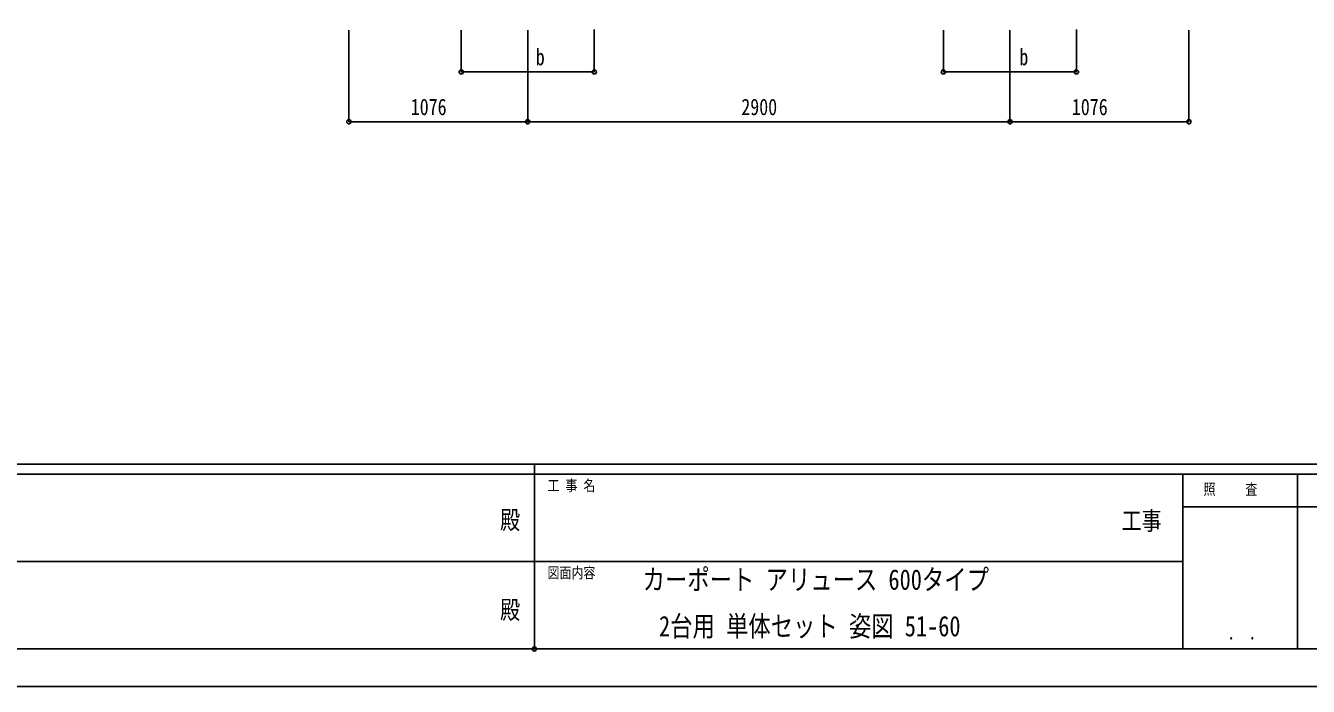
# Model space of a CAD drawing. Units: millimetres, scale not verified. Extents: x -12615 to 12615, y -8910 to 8910.
# Drawn here: x -3075 to 4640, y -8910 to -4937 of the extents above; entities that cross this region are included whole.
import ezdxf
from ezdxf.enums import TextEntityAlignment as Align

# ---------------------------------------------------------------- set-up
doc = ezdxf.new("R2010")
doc.units = ezdxf.units.MM
doc.header["$LTSCALE"] = 50
doc.header["$PDMODE"] = 32
doc.header["$PDSIZE"] = 25
for name, color, linetype in [('0-2_USER1', 3, 'Continuous'), ('0-7_YKK_D', 6, 'Continuous'), ('0-8_YKK_ZWAK', 7, 'Continuous')]:
    doc.layers.add(name, color=color, linetype=linetype)
doc.styles.add('ＭＳ ゴシック', font='')
doc.styles.get('ＭＳ ゴシック').set_extended_font_data('MS Gothic')

msp = doc.modelspace()

# ---------------------------------------------------------------- linework, layer by layer
at = {"layer": '0-7_YKK_D'}
for p, q in [((-1130.94, -4965), (-1130.94, -5516)), ((-454.94, -4965.05), (-454.94, -5216)), ((-54.94, -4965), (-54.94, -5516)), ((-54.94, -4965), (-54.94, -5516)), ((345.06, -4959.49), (345.06, -5216)), ((2445.06, -4965.05), (2445.06, -5216)), ((2845.06, -4965), (2845.06, -5516)), ((2845.06, -4965), (2845.06, -5516)), ((3245.06, -4959.49), (3245.06, -5216)), ((3921.06, -4965), (3921.06, -5516)), ((-454.94, -5215), (345.06, -5215)), ((2445.06, -5215), (3245.06, -5215)), ((-1130.94, -5515), (-54.94, -5515)), ((-54.94, -5515), (2845.06, -5515)), ((2845.06, -5515), (3921.06, -5515))]:
    msp.add_line(p, q, dxfattribs=at)
for centre in [(-454.94, -5215), (345.06, -5215), (2445.06, -5215), (3245.06, -5215), (-1130.94, -5515), (-54.94, -5515), (-54.94, -5515), (2845.06, -5515), (2845.06, -5515), (3921.06, -5515)]:
    msp.add_circle(centre, 12.75, dxfattribs=at)
at = {"layer": '0-8_YKK_ZWAK'}
for p, q in [((11685.06, -7575), (-11714.94, -7575)), ((-14.94, -7635), (-3914.94, -7635)), ((-14.94, -7575), (-14.94, -8685)), ((3885.06, -7635), (-14.94, -7635)), ((4575.06, -7635), (4575.06, -8685)), ((5955.06, -7830), (3885.06, -7830)), ((-3892.44, -8160), (-14.94, -8160)), ((-14.94, -8160), (3885.06, -8160)), ((-3914.94, -8685), (-14.94, -8685)), ((-14.94, -8685), (3885.06, -8685)), ((3885.06, -8685), (5955.06, -8685))]:
    msp.add_line(p, q, dxfattribs=at)
msp.add_lwpolyline([(-12615, -8910), (12615, -8910), (12615, 8910), (-12615, 8910)], close=True, dxfattribs=at)
msp.add_lwpolyline([(5955.06, -7635), (3885.06, -7635), (3885.06, -8685)], dxfattribs=at)
msp.add_point((-14.94, -8685), dxfattribs=at)

# ---------------------------------------------------------------- texts
at = {"layer": '0-2_USER1', "style": 'ＭＳ ゴシック', "width": 0.8}
for s, p in [('カーポート アリュース 600タイプ', (635.86, -8366.5)), ('2台用 単体セット 姿図 51-60', (734.42, -8646.5))]:
    msp.add_text(s, height=123.2, dxfattribs=at).set_placement(p, align=Align.BOTTOM_LEFT)
at = {"layer": '0-7_YKK_D', "style": 'ＭＳ ゴシック', "width": 0.8}
for s, p in [('b', (-6.65, -5205)), ('b', (2901.73, -5205)), ('1076', (-758.54, -5505)), ('2900', (1229.46, -5505)), ('1076', (3217.46, -5505))]:
    msp.add_text(s, height=98.97, dxfattribs=at).set_placement(p, align=Align.BOTTOM_LEFT)
at = {"layer": '0-8_YKK_ZWAK', "style": 'ＭＳ ゴシック', "width": 0.8}
for s, height, p in [('工 事 名', 65.98, (63.81, -7755)), ('照     査', 65.98, (4009.26, -7777.5)), ('殿', 110, (-221, -7997.5)), ('工事', 110, (3517, -8002.39)), ('図面内容', 65.98, (63.81, -8280)), ('殿', 110, (-221, -8537.5)), ('． ．', 77.75, (4155, -8653.06))]:
    msp.add_text(s, height=height, dxfattribs=at).set_placement(p, align=Align.BOTTOM_LEFT)

doc.saveas('drawing.dxf')
